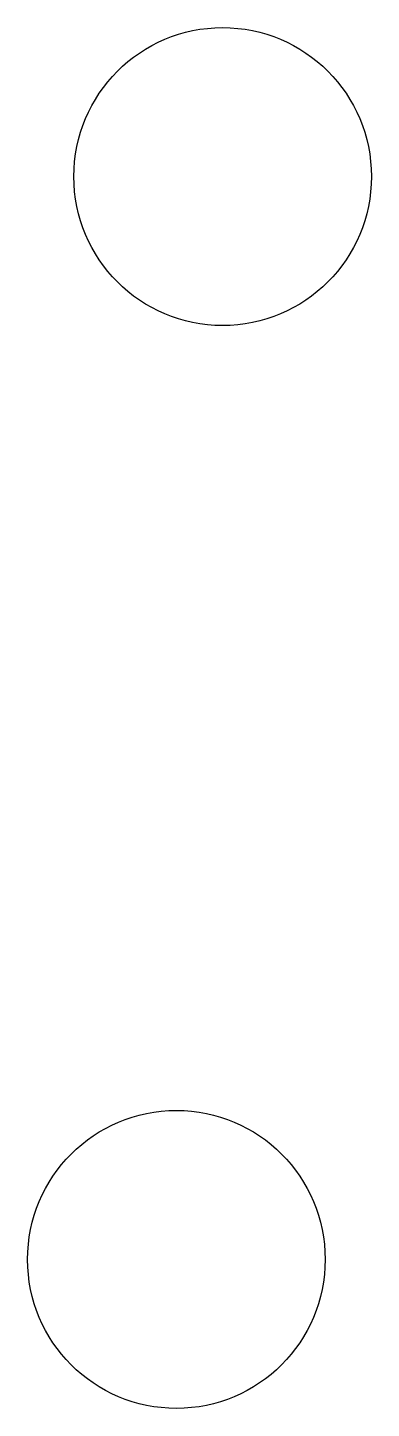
# Model space of a CAD drawing. Header units: millimetres. Extents: x 362.9 to 368, y -156.6 to -136.2.
import ezdxf

# ---------------------------------------------------------------- set-up
doc = ezdxf.new("R2010")
doc.units = ezdxf.units.MM

msp = doc.modelspace()

# ---------------------------------------------------------------- linework, layer by layer
at = {"linetype": 'CONTINUOUS'}
for centre in [(365.817, -138.37), (365.133, -154.356)]:
    msp.add_circle(centre, 2.2, dxfattribs=at)

doc.saveas('drawing.dxf')
